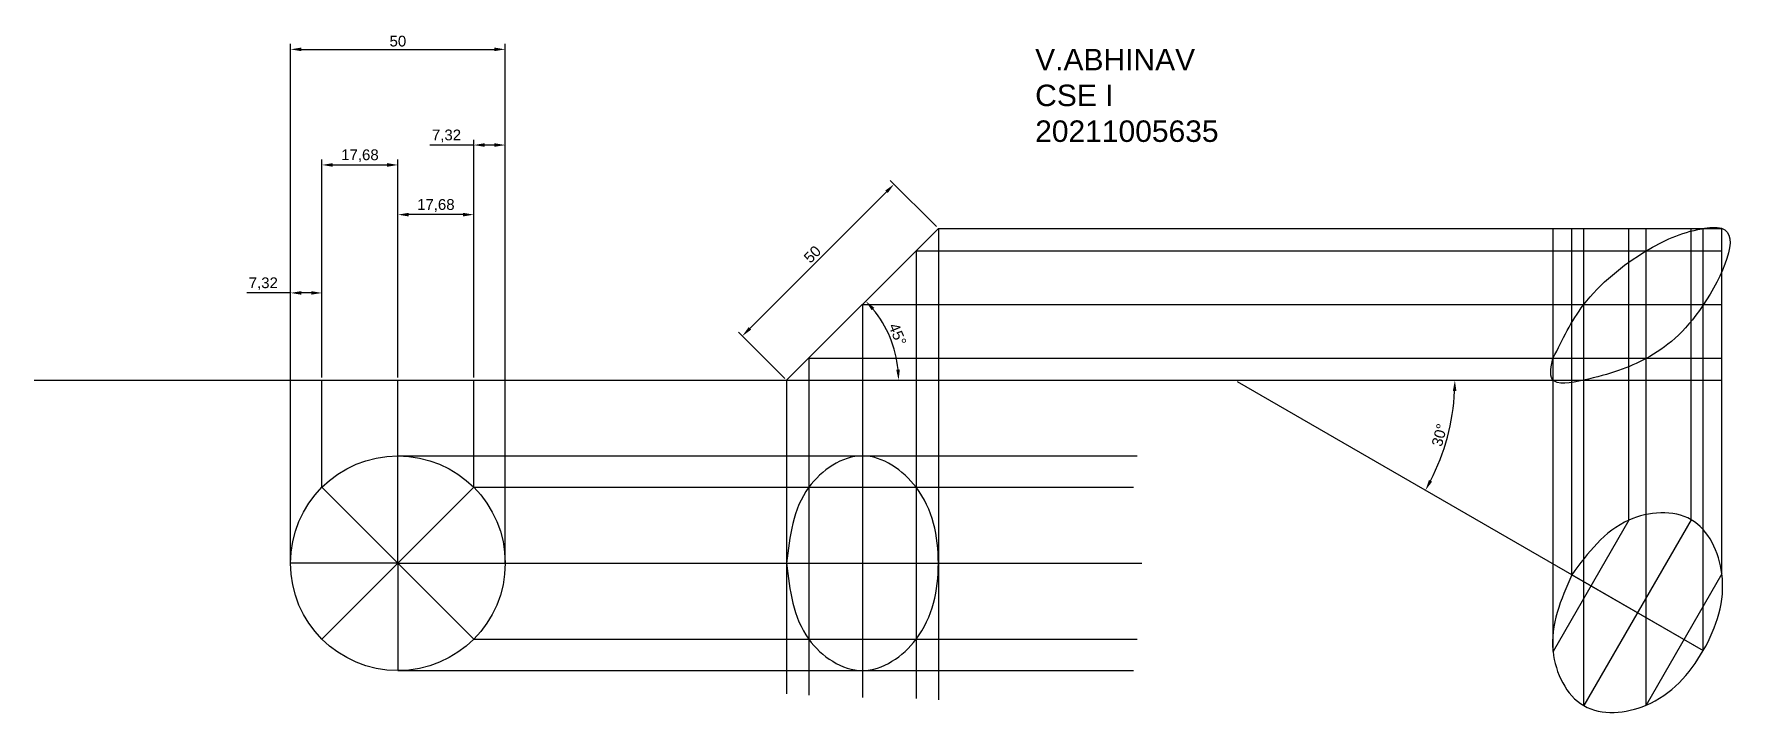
# Model space of a CAD drawing. Header units: millimetres. Extents: x -40 to 358, y 42 to 200.
import ezdxf

# ---------------------------------------------------------------- set-up
doc = ezdxf.new("R2010")
doc.units = ezdxf.units.MM
doc.styles.get("Standard").update_dxf_attribs({"font": 'arial.ttf'})
doc.dimstyles.new('ISO-25', dxfattribs={"dimtxt": 2.5, "dimasz": 2.5, "dimexe": 1.25, "dimexo": 0.625, "dimtad": 1, "dimtxsty": 'Standard', "dimcen": 2.5, "dimadec": 0, "dimazin": 0, "dimtfac": 1, "dimtmove": 0, "dimatfit": 3, "dimfxl": 1, "dimarcsym": 0})

# ---------------------------------------------------------------- blocks, each defined once
blk = doc.blocks.new('*U1')
blk.add_line((-12.5, 0), (12.5, 0))
blk = doc.blocks.new('*U2')
at = {"color": 0, "linetype": 'ByBlock', "lineweight": -2, "transparency": 16777216}
for p, rotation in [((44.81, 89.56), 90), ((35.97, 85.9), 135), ((53.65, 85.9), 45), ((32.31, 77.06), 180), ((35.97, 68.22), 225.0000000000001), ((44.81, 64.56), 270), ((53.65, 68.22), 315.0000000000001)]:
    blk.add_blockref('*U1', p, dxfattribs=dict(at, rotation=rotation))
blk.add_blockref('*U1', (57.31, 77.06), dxfattribs=at)
blk = doc.blocks.new('*D9')
at = {"color": 0, "lineweight": -2, "transparency": 16777216}
for p, q in [((19.81, 140.01), (9.61, 140.01)), ((19.81, 120.29), (19.81, 141.26)), ((24.63, 140.01), (22.31, 140.01)), ((27.13, 120.29), (27.13, 141.26))]:
    blk.add_line(p, q, dxfattribs=at)
at = {"color": 0, "transparency": 16777216}
for points in [[(22.31, 140.43), (22.31, 139.6), (19.81, 140.01)], [(24.63, 140.43), (24.63, 139.6), (27.13, 140.01)]]:
    blk.add_solid(points, dxfattribs=at)
at = {"layer": 'Defpoints', "color": 0, "transparency": 16777216}
for p in [(19.81, 140.01), (19.81, 119.66), (27.13, 119.66)]:
    blk.add_point(p, dxfattribs=at)
at = {"color": 0, "transparency": 16777216, "insert": (13.46, 142.14), "char_height": 2.5, "attachment_point": 5}
blk.add_mtext('7,32', dxfattribs=at)
blk = doc.blocks.new('*D10')
at = {"color": 0, "lineweight": -2, "transparency": 16777216}
for p, q in [((27.13, 120.29), (27.13, 171.07)), ((44.81, 120.29), (44.81, 171.07)), ((29.63, 169.82), (42.31, 169.82))]:
    blk.add_line(p, q, dxfattribs=at)
at = {"color": 0, "transparency": 16777216}
for points in [[(29.63, 170.24), (29.63, 169.4), (27.13, 169.82)], [(42.31, 170.24), (42.31, 169.4), (44.81, 169.82)]]:
    blk.add_solid(points, dxfattribs=at)
at = {"layer": 'Defpoints', "color": 0, "transparency": 16777216}
for p in [(44.81, 169.82), (27.13, 119.66), (44.81, 119.66)]:
    blk.add_point(p, dxfattribs=at)
at = {"color": 0, "transparency": 16777216, "insert": (35.97, 171.95), "char_height": 2.5, "attachment_point": 5}
blk.add_mtext('17,68', dxfattribs=at)
blk = doc.blocks.new('*D11')
at = {"color": 0, "lineweight": -2, "transparency": 16777216}
for p, q in [((44.81, 120.29), (44.81, 159.5)), ((62.49, 120.29), (62.49, 159.5)), ((59.99, 158.25), (47.31, 158.25))]:
    blk.add_line(p, q, dxfattribs=at)
at = {"color": 0, "transparency": 16777216}
for points in [[(47.31, 158.66), (47.31, 157.83), (44.81, 158.25)], [(59.99, 158.66), (59.99, 157.83), (62.49, 158.25)]]:
    blk.add_solid(points, dxfattribs=at)
at = {"layer": 'Defpoints', "color": 0, "transparency": 16777216}
for p in [(44.81, 158.25), (44.81, 119.66), (62.49, 119.66)]:
    blk.add_point(p, dxfattribs=at)
at = {"color": 0, "transparency": 16777216, "insert": (53.65, 160.37), "char_height": 2.5, "attachment_point": 5}
blk.add_mtext('17,68', dxfattribs=at)
blk = doc.blocks.new('*D12')
at = {"color": 0, "lineweight": -2, "transparency": 16777216}
for p, q in [((62.49, 120.29), (62.49, 175.7)), ((69.81, 120.29), (69.81, 175.7)), ((62.49, 174.45), (52.29, 174.45)), ((67.31, 174.45), (64.99, 174.45))]:
    blk.add_line(p, q, dxfattribs=at)
at = {"color": 0, "transparency": 16777216}
for points in [[(64.99, 174.87), (64.99, 174.04), (62.49, 174.45)], [(67.31, 174.87), (67.31, 174.04), (69.81, 174.45)]]:
    blk.add_solid(points, dxfattribs=at)
at = {"layer": 'Defpoints', "color": 0, "transparency": 16777216}
for p in [(62.49, 174.45), (62.49, 119.66), (69.81, 119.66)]:
    blk.add_point(p, dxfattribs=at)
at = {"color": 0, "transparency": 16777216, "insert": (56.14, 176.58), "char_height": 2.5, "attachment_point": 5}
blk.add_mtext('7,32', dxfattribs=at)
blk = doc.blocks.new('*D13')
at = {"color": 0, "lineweight": -2, "transparency": 16777216}
for p, q in [((19.81, 77.68), (19.81, 197.99)), ((22.31, 196.74), (67.31, 196.74)), ((69.81, 77.68), (69.81, 197.99))]:
    blk.add_line(p, q, dxfattribs=at)
at = {"color": 0, "transparency": 16777216}
for points in [[(22.31, 197.15), (22.31, 196.32), (19.81, 196.74)], [(67.31, 197.15), (67.31, 196.32), (69.81, 196.74)]]:
    blk.add_solid(points, dxfattribs=at)
at = {"layer": 'Defpoints', "color": 0, "transparency": 16777216}
for p in [(69.81, 196.74), (19.81, 77.06), (69.81, 77.06)]:
    blk.add_point(p, dxfattribs=at)
at = {"color": 0, "transparency": 16777216, "insert": (44.81, 198.64), "char_height": 2.5, "attachment_point": 5}
blk.add_mtext('50', dxfattribs=at)
blk = doc.blocks.new('*D16')
at = {"color": 0, "lineweight": -2, "transparency": 16777216}
blk.add_arc((135.35, 119.66), 26.09, 5.4921, 39.5079, dxfattribs=at)
at = {"color": 0, "transparency": 16777216}
for points in [[(155.17, 135.98), (155.79, 136.54), (153.8, 138.11)], [(161.74, 122.18), (160.9, 122.14), (161.44, 119.66)]]:
    blk.add_solid(points, dxfattribs=at)
at = {"layer": 'Defpoints', "color": 0, "transparency": 16777216}
for p in [(170.7, 155.02), (160.55, 126.42), (-39.92, 119.66), (135.35, 119.66), (353.23, 119.66)]:
    blk.add_point(p, dxfattribs=at)
at = {"color": 0, "transparency": 16777216, "insert": (161.2, 130.37), "char_height": 2.5, "attachment_point": 5, "rotation": 292.5}
blk.add_mtext('45°', dxfattribs=at)
blk = doc.blocks.new('*D17')
at = {"color": 0, "lineweight": -2, "transparency": 16777216}
blk.add_arc((239.82, 119.66), 51.21, 332.7973, 357.2027, dxfattribs=at)
at = {"color": 0, "transparency": 16777216}
for points in [[(290.55, 117.17), (291.38, 117.15), (291.03, 119.66)], [(285.73, 96.05), (285, 96.45), (284.17, 94.06)]]:
    blk.add_solid(points, dxfattribs=at)
at = {"layer": 'Defpoints', "color": 0, "transparency": 16777216}
for p in [(-39.92, 119.66), (240.31, 119.38), (353.23, 119.66), (287.94, 102.15), (348.87, 56.7)]:
    blk.add_point(p, dxfattribs=at)
at = {"color": 0, "transparency": 16777216, "insert": (287.45, 106.9), "char_height": 2.5, "attachment_point": 5, "rotation": 75}
blk.add_mtext('30°', dxfattribs=at)
blk = doc.blocks.new('*D18')
at = {"color": 0, "lineweight": -2, "transparency": 16777216}
for p, q in [((126.81, 131.74), (158.63, 163.56)), ((170.26, 155.46), (159.51, 166.21)), ((134.91, 120.11), (124.15, 130.86))]:
    blk.add_line(p, q, dxfattribs=at)
at = {"color": 0, "transparency": 16777216}
for points in [[(158.33, 163.86), (158.92, 163.27), (160.39, 165.33)], [(126.51, 132.04), (127.1, 131.45), (125.04, 129.97)]]:
    blk.add_solid(points, dxfattribs=at)
at = {"layer": 'Defpoints', "color": 0, "transparency": 16777216}
for p in [(160.39, 165.33), (170.7, 155.02), (135.35, 119.66)]:
    blk.add_point(p, dxfattribs=at)
at = {"color": 0, "transparency": 16777216, "insert": (141.37, 149), "char_height": 2.5, "attachment_point": 5, "rotation": 45}
blk.add_mtext('50', dxfattribs=at)

msp = doc.modelspace()

# ---------------------------------------------------------------- linework, layer by layer
at = {"color": 1, "lineweight": 30}
for p, q in [((135.348, 119.663), (170.704, 155.018)), ((19.809, 119.663), (69.809, 119.663))]:
    msp.add_line(p, q, dxfattribs=at)
for p, q in [((170.704, 155.018), (170.704, 45.241)), ((170.704, 155.018), (353.228, 155.018)), ((313.896, 56.481), (313.896, 155.018)), ((318.253, 74.378), (318.253, 155.018)), ((321.062, 43.889), (321.062, 155.018)), ((331.574, 87.1), (331.574, 155.018)), ((335.55, 43.98), (335.55, 155.018)), ((346.062, 87.19), (346.062, 155.018)), ((348.871, 56.701), (348.871, 155.018)), ((353.228, 74.598), (353.228, 155.018)), ((165.528, 149.842), (165.528, 45.517)), ((165.528, 149.842), (353.228, 149.842)), ((153.026, 137.341), (153.026, 45.794)), ((153.026, 137.341), (353.228, 137.341)), ((140.524, 124.839), (140.524, 46.347)), ((140.524, 124.839), (353.228, 124.839)), ((-39.917, 119.663), (353.228, 119.663)), ((19.809, 77.057), (19.809, 119.663)), ((27.131, 94.735), (27.131, 119.663)), ((44.809, 102.057), (44.809, 119.663)), ((62.486, 94.735), (62.486, 119.663)), ((69.809, 77.057), (69.809, 119.663)), ((135.348, 119.663), (135.348, 46.624)), ((240.31, 119.378), (348.871, 56.701)), ((44.809, 102.057), (217.028, 102.057)), ((153.026, 102.057), (153.026, 52.057)), ((62.486, 94.735), (216.197, 94.735)), ((140.524, 94.735), (140.524, 59.379)), ((165.528, 94.735), (165.528, 59.379)), ((331.574, 87.1), (313.896, 56.481)), ((346.062, 87.19), (321.062, 43.889)), ((69.809, 77.057), (69.809, 77.057)), ((69.809, 77.057), (218.135, 77.057)), ((135.348, 77.057), (170.704, 77.057)), ((318.253, 74.378), (348.871, 56.701)), ((353.228, 74.598), (335.55, 43.98)), ((62.486, 59.379), (217.028, 59.379)), ((44.809, 52.057), (216.197, 52.057))]:
    msp.add_line(p, q)
msp.add_circle((44.809, 77.057), 25, dxfattribs=at)
at = {"color": 1, "linetype": 'Continuous', "lineweight": 30}
msp.add_spline([(313.95, 124.87), (321.01, 137.216), (335.569, 149.782), (348.585, 154.963), (353.107, 155.073), (348.806, 137.106), (335.569, 124.76), (321.01, 119.689), (313.73, 119.91), (313.95, 125.09)], degree=3, dxfattribs=at)
at = {"color": 1, "lineweight": 30}
for points in [[(135.348, 77.057), (140.524, 94.735), (153.026, 102.057), (165.528, 94.735), (170.704, 77.057), (165.528, 59.379), (153.026, 52.057), (140.524, 59.379), (135.348, 77.057)], [(318.253, 74.378), (331.574, 87.1), (346.062, 87.19), (353.228, 74.598), (348.871, 56.701), (335.55, 43.98), (321.062, 43.889), (313.896, 56.481), (318.253, 74.378)]]:
    msp.add_spline(points, degree=3, dxfattribs=at)

# ---------------------------------------------------------------- block references
msp.add_blockref('*U2', (0, 0))

# ---------------------------------------------------------------- texts
at = {"insert": (193.259, 196.855), "char_height": 5, "attachment_point": 1}
msp.add_mtext_dynamic_manual_height_columns('V.ABHINAV\\PCSE I\\P20211005635', width=80.84159, gutter_width=1, heights=[0], dxfattribs=at)

# ---------------------------------------------------------------- dimensions: what is measured, and where the dimension line sits
for base, p1, p2, picture, middle in [((69.809, 196.737), (19.809, 77.057), (69.809, 77.057), '*D13', (44.809, 198.638)), ((62.486, 174.452), (69.809, 119.663), (62.486, 119.663), '*D12', (56.137, 176.58)), ((44.809, 169.822), (27.131, 119.663), (44.809, 119.663), '*D10', (35.97, 171.949)), ((44.809, 158.245), (62.486, 119.663), (44.809, 119.663), '*D11', (53.647, 160.373)), ((19.809, 140.013), (27.131, 119.663), (19.809, 119.663), '*D9', (13.46, 142.14))]:
    dim = msp.add_linear_dim(base=base, p1=p1, p2=p2, dimstyle='ISO-25')
    dim.commit()
    dim.dimension.update_dxf_attribs({"geometry": picture, "text_midpoint": middle})
dim = msp.add_aligned_dim(p1=(135.348, 119.663), p2=(170.704, 155.018), distance=14.581, dimstyle='ISO-25')
dim.commit()
dim.dimension.update_dxf_attribs({"geometry": '*D18', "text_midpoint": (141.371, 148.996)})
for base, line1, picture, middle in [((160.55, 126.416), ((135.348, 119.663), (170.704, 155.018)), '*D16', (161.205, 130.373)), ((287.941, 102.148), ((240.31, 119.378), (348.871, 56.701)), '*D17', (287.447, 106.901))]:
    dim = msp.add_angular_dim_2l(base=base, line1=line1, line2=((-39.917, 119.663), (353.228, 119.663)), dimstyle='ISO-25')
    dim.commit()
    dim.dimension.update_dxf_attribs({"geometry": picture, "text_midpoint": middle})

doc.saveas('drawing.dxf')
